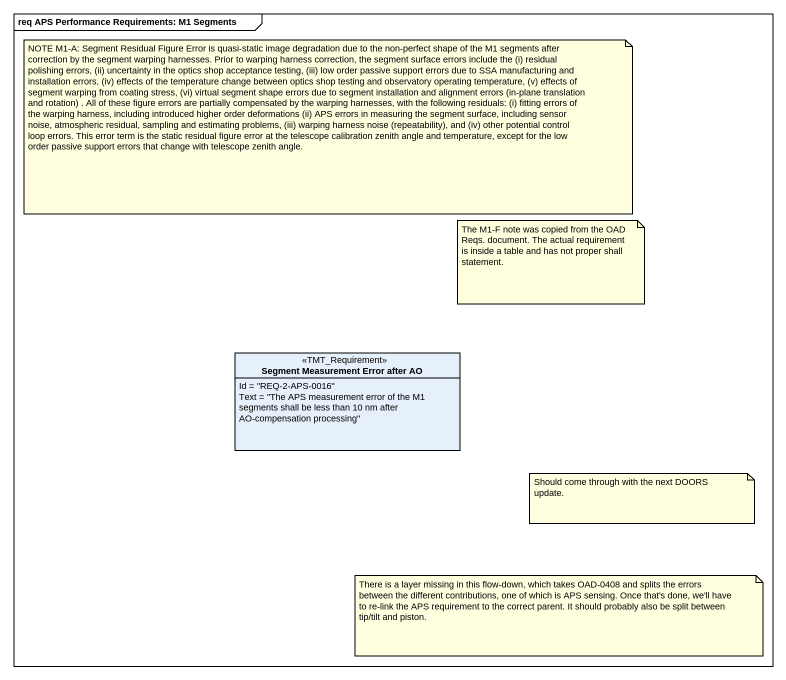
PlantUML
@startuml
mainframe req APS Performance Requirements: M1 Segments
hide circle
hide empty members
class "Segment Measurement Error after AO" as Segment_Measurement_Error <<TMT_Requirement>> {
  Id = "REQ-2-APS-0016"
  Text = "The APS measurement error of the M1 segments shall be less than 10 nm after AO-compensation processing"
}
note as N1
  NOTE M1-A: Segment Residual Figure Error is quasi-static image degradation due to the non-perfect shape of the M1 segments after correction by the segment warping harnesses. Prior to warping harness correction, the segment surface errors include the (i) residual polishing errors, (ii) uncertainty in the optics shop acceptance testing, (iii) low order passive support errors due to SSA manufacturing and installation errors, (iv) effects of the temperature change between optics shop testing and observatory operating temperature, (v) effects of segment warping from coating stress, (vi) virtual segment shape errors due to segment installation and alignment errors (in-plane translation and rotation) . All of these figure errors are partially compensated by the warping harnesses, with the following residuals: (i) fitting errors of the warping harness, including introduced higher order deformations (ii) APS errors in measuring the segment surface, including sensor noise, atmospheric residual, sampling and estimating problems, (iii) warping harness noise (repeatability), and (iv) other potential control loop errors. This error term is the static residual figure error at the telescope calibration zenith angle and temperature, except for the low order passive support errors that change with telescope zenith angle.
end note
note as N2
  The M1-F note was copied from the OAD Reqs. document. The actual requirement is inside a table and has not proper shall statement.
end note
note as N3
  Should come through with the next DOORS update.
end note
note as N4
  There is a layer missing in this flow-down, which takes OAD-0408 and splits the errors between the different contributions, one of which is APS sensing. Once that's done, we'll have to re-link the APS requirement to the correct parent. It should probably also be split between tip/tilt and piston.
end note
@enduml
